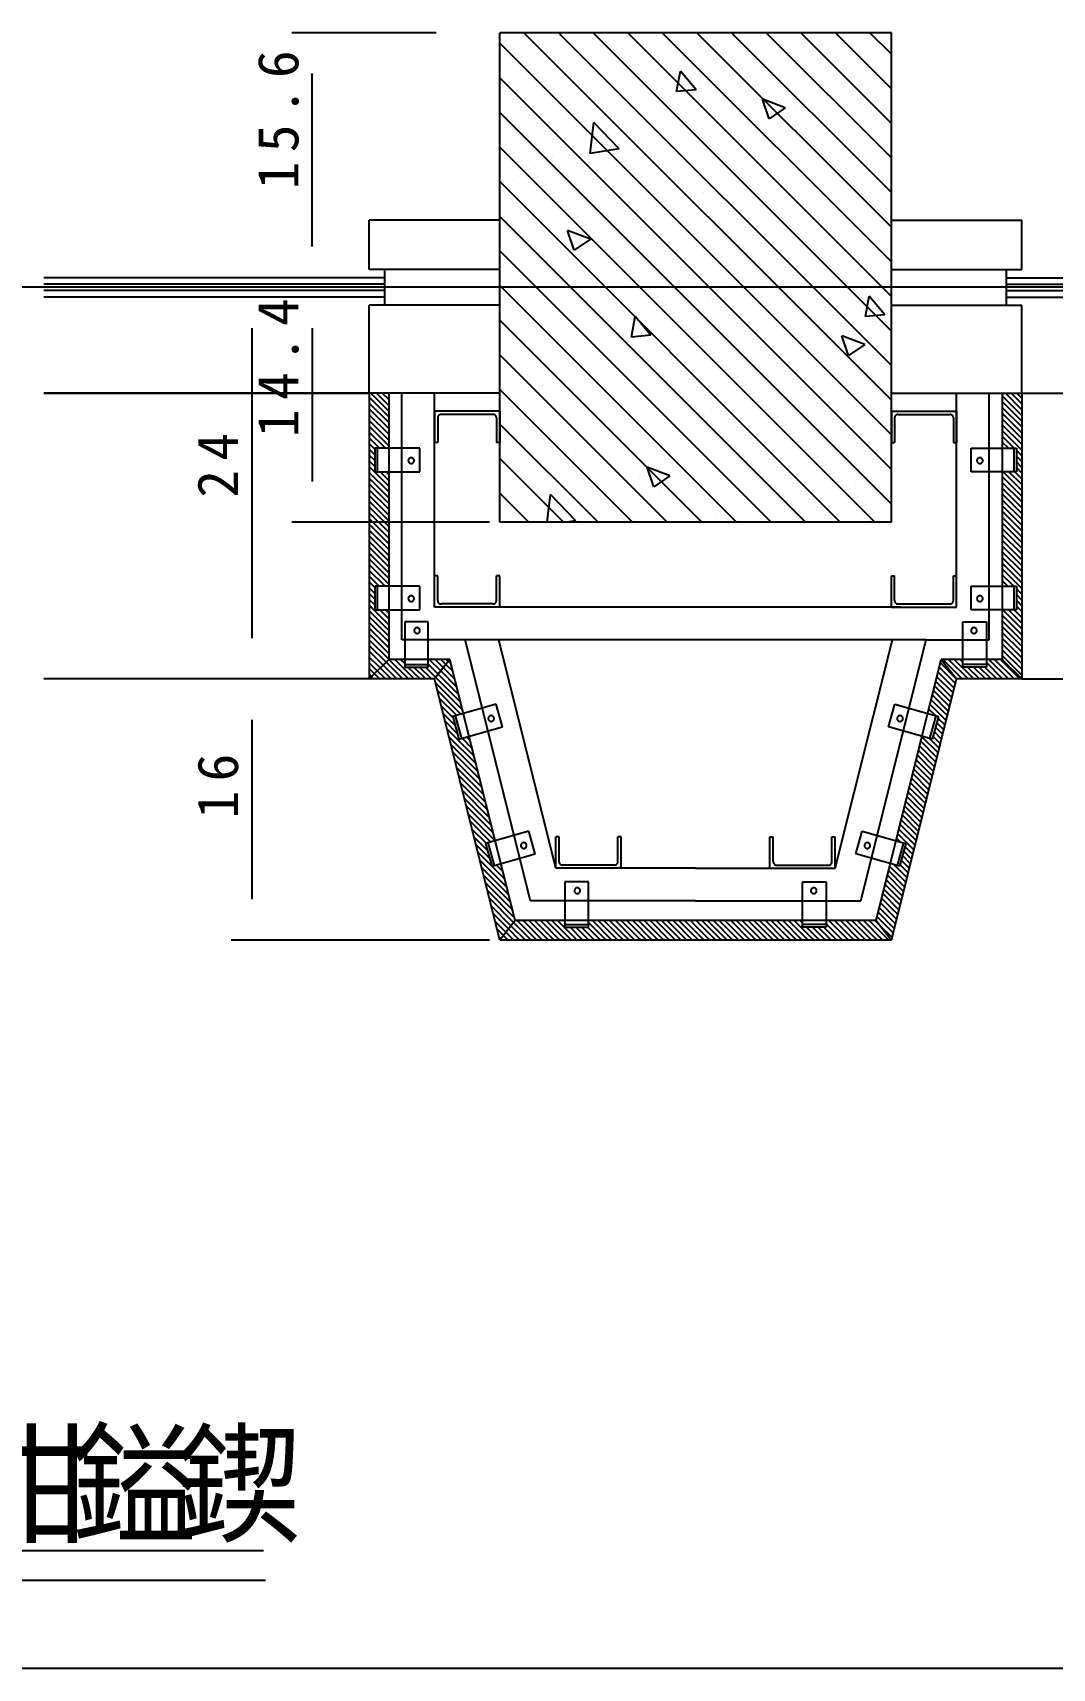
# Model space of a CAD drawing. Header units: metres. Extents: x 0 to 420, y 0 to 297.
# Drawn here: x 230.1 to 323.8, y 0 to 150.3 of the extents above; entities that cross this region are included whole.
import ezdxf

# ---------------------------------------------------------------- set-up
doc = ezdxf.new("R2010")
doc.units = ezdxf.units.M

msp = doc.modelspace()

# ---------------------------------------------------------------- linework, layer by layer
for p, q in [((267.14, 150.33), (253.86, 150.33)), ((308.99, 150.33), (272.99, 150.33)), ((272.99, 105.33), (272.99, 150.33)), ((308.99, 116.55), (275.2, 150.33)), ((308.99, 119.73), (278.39, 150.33)), ((308.99, 122.91), (281.57, 150.33)), ((308.99, 126.09), (284.75, 150.33)), ((308.99, 129.27), (287.93, 150.33)), ((308.99, 132.46), (291.11, 150.33)), ((308.99, 135.64), (294.3, 150.33)), ((308.99, 138.82), (297.48, 150.33)), ((308.99, 142), (300.66, 150.33)), ((308.99, 145.18), (303.84, 150.33)), ((308.99, 148.37), (307.02, 150.33)), ((308.99, 105.33), (308.99, 150.33)), ((308.99, 113.36), (272.99, 149.36)), ((294.02, 150.19), (294.02, 150.19)), ((275.81, 147.91), (275.81, 147.91)), ((285.72, 147.34), (285.72, 147.34)), ((305.38, 148.7), (305.38, 148.7)), ((255.74, 130.68), (255.74, 146.58)), ((308.99, 110.18), (272.99, 146.18)), ((289.25, 144.93), (289.6, 146.81)), ((291.04, 145.08), (289.6, 146.81)), ((291.04, 145.08), (289.25, 144.93)), ((291.4, 145.66), (291.4, 145.66)), ((303.22, 144.34), (303.22, 144.34)), ((308.99, 107), (272.99, 143)), ((284.18, 142.95), (284.18, 142.95)), ((299.24, 143.43), (297.14, 144.23)), ((297.75, 142.42), (297.14, 144.23)), ((299.24, 143.43), (297.75, 142.42)), ((300.19, 143.63), (300.19, 143.63)), ((306.55, 143.74), (306.55, 143.74)), ((275.46, 141.84), (275.46, 141.84)), ((281.3, 139.24), (281.63, 142.09)), ((283.97, 139.65), (281.63, 142.09)), ((307.48, 105.33), (272.99, 139.82)), ((282.97, 140.86), (282.97, 140.86)), ((277.85, 138.92), (277.85, 138.92)), ((283.97, 139.65), (281.3, 139.24)), ((293.87, 139.6), (293.87, 139.6)), ((301.91, 138.36), (301.91, 138.36)), ((274.26, 136.84), (274.26, 136.84)), ((276.18, 137.93), (276.18, 137.93)), ((304.29, 105.33), (272.99, 136.64)), ((291.76, 135.68), (291.76, 135.68)), ((291.76, 133.84), (291.76, 133.84)), ((260.99, 128.57), (260.99, 133.11)), ((272.99, 133.11), (260.99, 133.11)), ((301.11, 105.33), (272.99, 133.45)), ((272.99, 117.2), (272.99, 133.11)), ((306.91, 133.76), (306.91, 133.76)), ((308.99, 133.11), (320.99, 133.11)), ((320.99, 128.57), (320.99, 133.11)), ((281.33, 131.35), (279.23, 132.15)), ((279.84, 130.34), (279.23, 132.15)), ((281.33, 131.35), (279.84, 130.34)), ((297.93, 105.33), (272.99, 130.27)), ((283.35, 130.01), (283.35, 130.01)), ((262.41, 127.81), (231.06, 127.81)), ((272.99, 128.57), (260.99, 128.57)), ((262.41, 125.29), (262.41, 128.57)), ((276.54, 127.94), (276.54, 127.94)), ((290.86, 129.02), (290.86, 129.02)), ((306.16, 128.38), (306.16, 128.38)), ((308.99, 128.57), (320.99, 128.57)), ((319.56, 125.29), (319.56, 128.57)), ((319.56, 127.81), (350.91, 127.81)), ((373.84, 126.93), (74.94, 126.93)), ((262.41, 127.22), (231.06, 127.22)), ((262.41, 126.63), (231.06, 126.63)), ((272.05, 126.93), (248.3, 126.93)), ((272.05, 126.93), (253.86, 126.93)), ((272.99, 126.93), (253.86, 126.93)), ((294.75, 105.33), (272.99, 127.09)), ((274.13, 127.02), (274.13, 127.02)), ((290.15, 127.7), (290.15, 127.7)), ((319.56, 127.22), (350.91, 127.22)), ((319.56, 126.63), (350.91, 126.63)), ((262.41, 126.03), (231.06, 126.03)), ((272.99, 125.29), (260.99, 125.29)), ((260.99, 117.2), (260.99, 125.29)), ((292.13, 125.69), (292.13, 125.69)), ((306.61, 124.24), (306.95, 126.12)), ((308.4, 124.4), (306.95, 126.12)), ((308.99, 125.29), (320.99, 125.29)), ((319.56, 126.03), (350.91, 126.03)), ((320.99, 117.2), (320.99, 125.29)), ((291.57, 105.33), (272.99, 123.91)), ((285.09, 122.36), (285.44, 124.24)), ((286.88, 122.52), (285.44, 124.24)), ((308.4, 124.4), (306.61, 124.24)), ((307.28, 123.77), (307.28, 123.77)), ((250.18, 123.18), (250.18, 94.68)), ((255.74, 123.18), (255.74, 109.08)), ((286.88, 122.52), (285.09, 122.36)), ((306.54, 121.67), (304.44, 122.48)), ((305.05, 120.66), (304.44, 122.48)), ((288.38, 105.33), (272.99, 120.73)), ((306.54, 121.67), (305.05, 120.67)), ((275.5, 118.94), (275.5, 118.94)), ((279.88, 119.68), (279.88, 119.68)), ((285.2, 105.33), (272.99, 117.54)), ((276.91, 117.95), (276.91, 117.95)), ((291.24, 118.18), (291.24, 118.18)), ((231.06, 117.2), (260.99, 117.2)), ((260.99, 117.2), (231.06, 117.2)), ((260.99, 117.2), (260.99, 90.93)), ((272.99, 117.2), (260.99, 117.2)), ((262.79, 115.02), (260.99, 116.82)), ((262.79, 114.49), (260.99, 116.29)), ((262.79, 115.55), (261.13, 117.2)), ((262.79, 116.08), (261.66, 117.2)), ((262.79, 116.61), (262.19, 117.2)), ((262.79, 117.14), (262.72, 117.2)), ((262.79, 117.2), (262.79, 92.73)), ((263.99, 94.53), (263.99, 117.2)), ((266.99, 97.53), (266.99, 117.2)), ((293, 115.94), (293, 115.94)), ((298.75, 117.19), (298.75, 117.19)), ((308.99, 117.2), (320.99, 117.2)), ((314.99, 97.53), (314.99, 117.2)), ((317.99, 94.53), (317.99, 117.2)), ((319.19, 117.2), (319.19, 92.73)), ((320.99, 115.15), (319.19, 116.95)), ((320.99, 114.62), (319.19, 116.42)), ((320.99, 114.09), (319.19, 115.89)), ((320.99, 115.68), (319.47, 117.2)), ((320.99, 116.21), (320, 117.2)), ((320.99, 116.74), (320.53, 117.2)), ((320.99, 117.2), (320.99, 90.93)), ((320.99, 117.2), (350.91, 117.2)), ((262.79, 113.95), (260.99, 115.75)), ((262.79, 113.42), (260.99, 115.22)), ((262.79, 112.89), (260.99, 114.69)), ((272.99, 115.55), (266.99, 115.55)), ((266.99, 115.55), (266.99, 112.67)), ((267.29, 114.95), (267.29, 112.67)), ((272.39, 115.25), (267.59, 115.25)), ((272.69, 114.95), (272.69, 112.67)), ((272.99, 115.55), (272.99, 112.67)), ((282.02, 105.33), (272.99, 114.36)), ((292.49, 115.7), (292.49, 115.7)), ((308.99, 115.55), (314.99, 115.55)), ((308.99, 115.55), (308.99, 112.67)), ((309.29, 114.95), (309.29, 112.67)), ((309.59, 115.25), (314.39, 115.25)), ((314.69, 114.95), (314.69, 112.67)), ((314.99, 115.55), (314.99, 112.67)), ((320.99, 113.56), (319.19, 115.36)), ((320.99, 113.03), (319.19, 114.83)), ((320.99, 112.5), (319.19, 114.3)), ((262.79, 112.36), (260.99, 114.16)), ((262.47, 112.15), (260.99, 113.63)), ((261.94, 112.15), (260.99, 113.1)), ((307.64, 113.78), (307.64, 113.78)), ((320.99, 111.97), (319.19, 113.77)), ((320.28, 112.15), (319.19, 113.24)), ((261.5, 112.06), (260.99, 112.57)), ((261.5, 111.53), (260.99, 112.04)), ((261.5, 111), (260.99, 111.51)), ((265.65, 112.15), (261.5, 112.15)), ((261.5, 112.15), (261.5, 109.98)), ((261.73, 112.15), (261.73, 109.98)), ((265.65, 109.98), (265.65, 112.15)), ((267.29, 112.67), (266.99, 112.67)), ((272.99, 112.67), (272.69, 112.67)), ((279.98, 111.69), (279.98, 111.69)), ((295.99, 112.37), (295.99, 112.37)), ((308.99, 112.67), (309.29, 112.67)), ((314.69, 112.67), (314.99, 112.67)), ((316.33, 112.15), (320.48, 112.15)), ((316.33, 109.98), (316.33, 112.15)), ((319.75, 112.15), (319.19, 112.71)), ((319.22, 112.15), (319.19, 112.18)), ((320.25, 112.15), (320.25, 109.98)), ((320.48, 112.15), (320.48, 109.98)), ((320.99, 111.44), (320.48, 111.95)), ((320.99, 110.91), (320.48, 111.42)), ((261.5, 110.47), (260.99, 110.98)), ((262.79, 108.65), (260.99, 110.45)), ((262.79, 108.12), (260.99, 109.92)), ((261.5, 109.98), (265.65, 109.98)), ((262.79, 109.18), (261.99, 109.98)), ((262.79, 109.71), (262.52, 109.98)), ((278.84, 105.33), (272.99, 111.18)), ((288.63, 109.59), (286.53, 110.4)), ((287.14, 108.59), (286.53, 110.4)), ((320.48, 109.98), (316.33, 109.98)), ((320.99, 108.26), (319.27, 109.98)), ((320.99, 108.79), (319.8, 109.98)), ((320.99, 109.32), (320.33, 109.98)), ((320.99, 110.38), (320.48, 110.89)), ((320.99, 109.85), (320.48, 110.36)), ((262.79, 107.59), (260.99, 109.39)), ((262.79, 107.06), (260.99, 108.86)), ((262.79, 106.53), (260.99, 108.33)), ((285.81, 109.35), (285.81, 109.35)), ((288.63, 109.59), (287.14, 108.59)), ((289.67, 108.34), (289.67, 108.34)), ((305.68, 109.02), (305.68, 109.02)), ((320.99, 107.73), (319.19, 109.53)), ((320.99, 107.2), (319.19, 109)), ((320.99, 106.67), (319.19, 108.47)), ((262.79, 106), (260.99, 107.8)), ((262.79, 105.47), (260.99, 107.27)), ((262.79, 104.94), (260.99, 106.74)), ((275.66, 105.33), (272.99, 108)), ((273.65, 107.66), (273.65, 107.66)), ((277.27, 107.97), (277.27, 107.97)), ((277.36, 105.33), (277.66, 107.9)), ((279.99, 105.46), (277.66, 107.9)), ((287.77, 107.84), (287.77, 107.84)), ((320.99, 106.14), (319.19, 107.94)), ((320.99, 105.61), (319.19, 107.41)), ((320.99, 105.08), (319.19, 106.88)), ((272.05, 105.33), (253.86, 105.33)), ((262.79, 104.41), (260.99, 106.21)), ((262.79, 103.88), (260.99, 105.68)), ((308.99, 105.33), (272.99, 105.33)), ((279.99, 105.46), (279.14, 105.33)), ((292.85, 105.72), (292.85, 105.72)), ((299.13, 106.35), (299.13, 106.35)), ((303.3, 106.35), (303.3, 106.35)), ((306.64, 105.36), (306.64, 105.36)), ((320.99, 104.55), (319.19, 106.35)), ((320.99, 104.01), (319.19, 105.81)), ((320.99, 103.48), (319.19, 105.28)), ((262.79, 103.35), (260.99, 105.15)), ((262.79, 102.82), (260.99, 104.62)), ((262.79, 102.29), (260.99, 104.09)), ((320.99, 102.95), (319.19, 104.75)), ((320.99, 102.42), (319.19, 104.22)), ((262.79, 101.76), (260.99, 103.56)), ((262.79, 101.23), (260.99, 103.03)), ((262.79, 100.7), (260.99, 102.5)), ((320.99, 101.89), (319.19, 103.69)), ((320.99, 101.36), (319.19, 103.16)), ((320.99, 100.83), (319.19, 102.63)), ((262.79, 100.17), (260.99, 101.97)), ((262.79, 99.64), (260.99, 101.44)), ((262.44, 99.45), (260.99, 100.91)), ((320.99, 100.3), (319.19, 102.1)), ((320.99, 99.77), (319.19, 101.57)), ((320.99, 99.24), (319.19, 101.04)), ((261.91, 99.45), (260.99, 100.38)), ((261.5, 99.33), (260.99, 99.85)), ((261.5, 98.8), (260.99, 99.31)), ((265.65, 99.45), (261.5, 99.45)), ((261.5, 99.45), (261.5, 97.29)), ((261.73, 99.45), (261.73, 97.29)), ((265.65, 97.29), (265.65, 99.45)), ((267.29, 100.41), (266.99, 100.41)), ((266.99, 97.53), (266.99, 100.41)), ((267.29, 98.13), (267.29, 100.41)), ((272.99, 100.41), (272.69, 100.41)), ((272.69, 98.13), (272.69, 100.41)), ((272.99, 97.53), (272.99, 100.41)), ((308.99, 100.41), (309.29, 100.41)), ((308.99, 97.53), (308.99, 100.41)), ((309.29, 98.13), (309.29, 100.41)), ((314.69, 100.41), (314.99, 100.41)), ((314.69, 98.13), (314.69, 100.41)), ((314.99, 97.53), (314.99, 100.41)), ((316.33, 99.45), (320.48, 99.45)), ((316.33, 97.29), (316.33, 99.45)), ((320.24, 99.45), (319.19, 100.51)), ((319.71, 99.45), (319.19, 99.98)), ((320.25, 99.45), (320.25, 97.29)), ((320.48, 99.45), (320.48, 97.29)), ((320.99, 98.71), (320.48, 99.22)), ((261.5, 98.27), (260.99, 98.78)), ((261.5, 97.74), (260.99, 98.25)), ((262.79, 95.92), (260.99, 97.72)), ((272.39, 97.83), (267.59, 97.83)), ((309.59, 97.83), (314.39, 97.83)), ((320.99, 98.18), (320.48, 98.69)), ((320.99, 97.65), (320.48, 98.16)), ((262.79, 95.39), (260.99, 97.19)), ((262.79, 94.86), (260.99, 96.66)), ((261.5, 97.29), (265.65, 97.29)), ((262.79, 96.45), (261.95, 97.29)), ((262.79, 96.98), (262.48, 97.29)), ((272.14, 97.53), (266.99, 97.53)), ((272.99, 97.53), (266.99, 97.53)), ((309.83, 97.53), (272.14, 97.53)), ((308.99, 97.53), (314.99, 97.53)), ((309.83, 97.53), (314.99, 97.53)), ((320.48, 97.29), (316.33, 97.29)), ((320.99, 95), (319.19, 96.8)), ((320.99, 94.47), (319.19, 96.27)), ((320.99, 95.53), (319.23, 97.29)), ((320.99, 96.06), (319.76, 97.29)), ((320.99, 96.59), (320.29, 97.29)), ((320.99, 97.12), (320.48, 97.63)), ((262.79, 94.33), (260.99, 96.13)), ((262.79, 93.8), (260.99, 95.6)), ((262.79, 93.27), (260.99, 95.07)), ((264.25, 96.18), (264.25, 92.03)), ((266.42, 96.18), (264.25, 96.18)), ((266.42, 92.03), (266.42, 96.18)), ((315.56, 92.03), (315.56, 96.18)), ((315.56, 96.18), (317.73, 96.18)), ((317.73, 96.18), (317.73, 92.03)), ((320.99, 93.94), (319.19, 95.74)), ((320.99, 93.41), (319.19, 95.21)), ((262.79, 92.74), (260.99, 94.54)), ((262.53, 92.47), (260.99, 94.01)), ((262.26, 92.21), (260.99, 93.48)), ((269.8, 94.53), (263.99, 94.53)), ((312.18, 94.53), (269.8, 94.53)), ((275.8, 70.53), (269.8, 94.53)), ((278.14, 73.53), (272.89, 94.53)), ((303.83, 73.53), (309.08, 94.53)), ((306.18, 70.53), (312.18, 94.53)), ((312.18, 94.53), (317.99, 94.53)), ((320.99, 92.88), (319.19, 94.68)), ((320.99, 92.35), (319.19, 94.15)), ((320.99, 91.82), (319.19, 93.62)), ((262, 91.94), (260.99, 92.95)), ((262.79, 92.73), (260.99, 90.93)), ((261.73, 91.67), (260.99, 92.42)), ((261.47, 91.41), (260.99, 91.89)), ((263.01, 90.93), (262, 91.94)), ((263.54, 90.93), (262.26, 92.21)), ((264.07, 90.93), (262.53, 92.47)), ((268.39, 92.73), (262.79, 92.73)), ((264.6, 90.93), (262.8, 92.73)), ((265.13, 90.93), (263.33, 92.73)), ((264.25, 92.34), (263.86, 92.73)), ((264.25, 92.26), (266.42, 92.26)), ((264.25, 92.03), (266.42, 92.03)), ((265.66, 90.93), (264.55, 92.03)), ((266.19, 90.93), (265.09, 92.03)), ((266.72, 90.93), (265.62, 92.03)), ((267.1, 91.08), (266.15, 92.03)), ((267.34, 91.38), (266.42, 92.29)), ((267.57, 91.67), (266.51, 92.73)), ((268.39, 92.73), (266.99, 90.93)), ((267.8, 91.97), (267.04, 92.73)), ((268.03, 92.27), (267.57, 92.73)), ((268.84, 90.93), (267.8, 91.97)), ((268.67, 91.64), (268.03, 92.27)), ((268.27, 92.57), (268.1, 92.73)), ((268.49, 92.34), (268.27, 92.57)), ((274.39, 68.73), (268.39, 92.73)), ((307.58, 68.73), (313.58, 92.73)), ((314.88, 90.5), (313.4, 91.98)), ((314.99, 90.92), (313.5, 92.41)), ((313.58, 92.73), (314.99, 90.93)), ((319.19, 92.73), (313.58, 92.73)), ((315.51, 90.93), (313.71, 92.73)), ((316.04, 90.93), (314.24, 92.73)), ((316.57, 90.93), (314.77, 92.73)), ((315.56, 92.47), (315.3, 92.73)), ((317.73, 92.26), (315.56, 92.26)), ((317.73, 92.03), (315.56, 92.03)), ((317.1, 90.93), (316, 92.03)), ((317.63, 90.93), (316.53, 92.03)), ((318.16, 90.93), (317.06, 92.03)), ((318.69, 90.93), (317.59, 92.03)), ((319.22, 90.93), (317.73, 92.43)), ((319.75, 90.93), (317.95, 92.73)), ((320.28, 90.93), (318.48, 92.73)), ((320.81, 90.93), (319.01, 92.73)), ((320.99, 91.29), (319.19, 93.09)), ((319.19, 92.73), (320.99, 90.93)), ((260.99, 90.93), (231.06, 90.93)), ((260.05, 90.93), (248.3, 90.93)), ((261.2, 91.14), (260.99, 91.36)), ((266.99, 90.93), (260.99, 90.93)), ((261.42, 90.93), (261.2, 91.14)), ((261.95, 90.93), (261.47, 91.41)), ((262.48, 90.93), (261.73, 91.67)), ((272.99, 66.93), (266.99, 90.93)), ((269.55, 88.1), (267.08, 90.57)), ((269.37, 88.81), (267.1, 91.08)), ((269.2, 89.51), (267.34, 91.38)), ((269.02, 90.22), (267.57, 91.67)), ((308.99, 66.93), (314.99, 90.93)), ((314.46, 88.8), (312.97, 90.29)), ((314.56, 89.23), (313.08, 90.71)), ((314.67, 89.65), (313.18, 91.14)), ((314.77, 90.08), (313.29, 91.56)), ((320.99, 90.93), (314.99, 90.93)), ((320.99, 90.93), (350.91, 90.93)), ((269.42, 87.7), (267.25, 89.87)), ((269, 87.59), (267.43, 89.16)), ((314.14, 87.53), (312.65, 89.01)), ((314.24, 87.95), (312.76, 89.44)), ((314.35, 88.38), (312.87, 89.86)), ((268.7, 87.36), (267.61, 88.45)), ((268.91, 86.62), (267.78, 87.75)), ((272.66, 88.6), (268.66, 87.49)), ((268.66, 87.49), (269.24, 85.4)), ((268.88, 87.55), (269.46, 85.47)), ((273.24, 86.52), (272.66, 88.6)), ((308.73, 86.52), (309.31, 88.6)), ((309.31, 88.6), (313.31, 87.49)), ((313.04, 87.57), (312.44, 88.17)), ((313.09, 87.55), (312.51, 85.47)), ((314.03, 87.11), (312.55, 88.59)), ((313.31, 87.49), (312.73, 85.4)), ((313.93, 86.68), (313.27, 87.34)), ((250.18, 87.18), (250.18, 70.68)), ((269.11, 85.89), (267.96, 87.04)), ((270.61, 83.86), (268.14, 86.33)), ((269.24, 85.4), (273.24, 86.52)), ((312.73, 85.4), (308.73, 86.52)), ((313.61, 85.41), (312.92, 86.09)), ((313.71, 85.83), (313.04, 86.51)), ((313.82, 86.26), (313.15, 86.92)), ((270.79, 83.15), (268.31, 85.62)), ((270.96, 82.44), (268.49, 84.92)), ((271.14, 81.74), (268.67, 84.21)), ((270.43, 84.56), (269.52, 85.48)), ((270.26, 85.27), (269.93, 85.6)), ((312.97, 82.86), (311.49, 84.35)), ((313.08, 83.29), (311.59, 84.77)), ((313.18, 83.71), (311.7, 85.2)), ((313.29, 84.14), (311.8, 85.62)), ((313.39, 84.56), (312.48, 85.47)), ((313.5, 84.98), (312.81, 85.68)), ((271.32, 81.03), (268.84, 83.5)), ((271.49, 80.32), (269.02, 82.8)), ((312.65, 81.59), (311.17, 83.07)), ((312.76, 82.01), (311.27, 83.5)), ((312.86, 82.44), (311.38, 83.92)), ((271.67, 79.62), (269.2, 82.09)), ((271.85, 78.91), (269.37, 81.38)), ((312.23, 79.89), (310.74, 81.38)), ((312.33, 80.32), (310.85, 81.8)), ((312.44, 80.74), (310.96, 82.23)), ((312.55, 81.17), (311.06, 82.65)), ((272.02, 78.2), (269.55, 80.67)), ((272.2, 77.49), (269.73, 79.97)), ((311.8, 78.2), (310.32, 79.68)), ((311.91, 78.62), (310.43, 80.1)), ((312.02, 79.04), (310.53, 80.53)), ((312.12, 79.47), (310.64, 80.95)), ((272.38, 76.79), (269.9, 79.26)), ((272.55, 76.08), (270.08, 78.55)), ((311.49, 76.92), (310, 78.41)), ((311.59, 77.35), (310.11, 78.83)), ((311.7, 77.77), (310.21, 79.26)), ((272.15, 75.96), (270.26, 77.85)), ((271.73, 75.84), (270.43, 77.14)), ((275.66, 76.94), (271.67, 75.82)), ((276.24, 74.85), (275.66, 76.94)), ((305.73, 74.85), (306.31, 76.94)), ((306.31, 76.94), (310.31, 75.82)), ((311.06, 75.23), (309.58, 76.71)), ((311.17, 75.65), (309.68, 77.14)), ((311.27, 76.08), (309.79, 77.56)), ((311.38, 76.5), (309.9, 77.98)), ((271.84, 75.21), (270.61, 76.43)), ((272.04, 74.47), (270.79, 75.73)), ((271.67, 75.82), (272.25, 73.74)), ((271.89, 75.89), (272.47, 73.8)), ((278.44, 76.41), (278.14, 76.41)), ((278.14, 73.53), (278.14, 76.41)), ((278.44, 74.13), (278.44, 76.41)), ((284.14, 76.41), (283.84, 76.41)), ((283.84, 74.13), (283.84, 76.41)), ((284.14, 73.53), (284.14, 76.41)), ((297.83, 76.41), (298.13, 76.41)), ((297.83, 73.53), (297.83, 76.41)), ((298.13, 74.13), (298.13, 76.41)), ((303.53, 76.41), (303.83, 76.41)), ((303.53, 74.13), (303.53, 76.41)), ((303.83, 73.53), (303.83, 76.41)), ((309.79, 75.97), (309.47, 76.29)), ((310.09, 75.89), (309.51, 73.8)), ((310.31, 75.82), (309.73, 73.74)), ((310.96, 74.8), (310.23, 75.53)), ((272.25, 73.74), (270.96, 75.02)), ((273.62, 71.84), (271.14, 74.31)), ((272.25, 73.74), (276.24, 74.85)), ((273.44, 72.54), (272.25, 73.74)), ((273.26, 73.25), (272.66, 73.85)), ((273.09, 73.96), (273.08, 73.97)), ((283.54, 73.83), (278.74, 73.83)), ((298.43, 73.83), (303.23, 73.83)), ((309.73, 73.74), (305.73, 74.85)), ((310.32, 72.26), (308.83, 73.74)), ((310.42, 72.68), (309.23, 73.87)), ((310.53, 73.11), (309.77, 73.87)), ((310.64, 73.53), (309.88, 74.29)), ((310.74, 73.95), (310, 74.7)), ((310.85, 74.38), (310.11, 75.12)), ((273.79, 71.13), (271.32, 73.6)), ((273.97, 70.42), (271.5, 72.9)), ((274.15, 69.72), (271.67, 72.19)), ((290.99, 73.53), (278.14, 73.53)), ((284.14, 73.53), (278.14, 73.53)), ((278.97, 72.27), (278.97, 68.12)), ((281.14, 72.27), (278.97, 72.27)), ((281.14, 68.12), (281.14, 72.27)), ((290.99, 73.53), (303.83, 73.53)), ((297.83, 73.53), (303.83, 73.53)), ((300.83, 68.12), (300.83, 72.27)), ((300.83, 72.27), (303, 72.27)), ((303, 72.27), (303, 68.12)), ((310, 70.98), (308.52, 72.47)), ((310.11, 71.41), (308.62, 72.89)), ((310.21, 71.83), (308.73, 73.32)), ((274.32, 69.01), (271.85, 71.48)), ((274.25, 68.55), (272.03, 70.78)), ((309.58, 69.29), (308.09, 70.77)), ((309.68, 69.71), (308.2, 71.2)), ((309.79, 70.14), (308.3, 71.62)), ((309.89, 70.56), (308.41, 72.04)), ((274.02, 68.25), (272.2, 70.07)), ((273.79, 67.95), (272.38, 69.36)), ((290.99, 70.53), (275.8, 70.53)), ((290.99, 70.53), (306.18, 70.53)), ((309.26, 68.01), (307.77, 69.5)), ((309.36, 68.44), (307.88, 69.92)), ((309.47, 68.86), (307.99, 70.35)), ((273.55, 67.66), (272.56, 68.65)), ((273.32, 67.36), (272.73, 67.95)), ((274.39, 68.73), (272.99, 66.93)), ((274.28, 66.93), (273.55, 67.66)), ((274.81, 66.93), (273.79, 67.95)), ((275.34, 66.93), (274.02, 68.25)), ((275.87, 66.93), (274.25, 68.55)), ((307.58, 68.73), (274.39, 68.73)), ((276.4, 66.93), (274.6, 68.73)), ((276.93, 66.93), (275.13, 68.73)), ((277.46, 66.93), (275.66, 68.73)), ((277.99, 66.93), (276.19, 68.73)), ((278.52, 66.93), (276.72, 68.73)), ((279.05, 66.93), (277.25, 68.73)), ((279.58, 66.93), (277.78, 68.73)), ((280.11, 66.93), (278.31, 68.73)), ((278.97, 68.6), (278.84, 68.73)), ((278.97, 68.35), (281.14, 68.35)), ((278.97, 68.12), (281.14, 68.12)), ((280.64, 66.93), (279.45, 68.12)), ((281.17, 66.93), (279.98, 68.12)), ((281.71, 66.93), (280.51, 68.12)), ((282.24, 66.93), (281.04, 68.12)), ((282.77, 66.93), (281.14, 68.55)), ((283.3, 66.93), (281.5, 68.73)), ((283.83, 66.93), (282.03, 68.73)), ((284.36, 66.93), (282.56, 68.73)), ((284.89, 66.93), (283.09, 68.73)), ((285.42, 66.93), (283.62, 68.73)), ((285.95, 66.93), (284.15, 68.73)), ((286.48, 66.93), (284.68, 68.73)), ((287.01, 66.93), (285.21, 68.73)), ((287.54, 66.93), (285.74, 68.73)), ((288.07, 66.93), (286.27, 68.73)), ((288.6, 66.93), (286.8, 68.73)), ((289.13, 66.93), (287.33, 68.73)), ((289.66, 66.93), (287.86, 68.73)), ((290.19, 66.93), (288.39, 68.73)), ((290.72, 66.93), (288.92, 68.73)), ((290.99, 67.19), (289.45, 68.73)), ((290.99, 67.72), (289.98, 68.73)), ((290.99, 68.25), (290.51, 68.73)), ((292.31, 66.93), (290.99, 68.25)), ((291.78, 66.93), (290.99, 67.72)), ((292.84, 66.93), (291.04, 68.73)), ((293.37, 66.93), (291.57, 68.73)), ((293.9, 66.93), (292.1, 68.73)), ((294.43, 66.93), (292.63, 68.73)), ((294.96, 66.93), (293.16, 68.73)), ((295.49, 66.93), (293.69, 68.73)), ((296.02, 66.93), (294.22, 68.73)), ((296.55, 66.93), (294.75, 68.73)), ((297.08, 66.93), (295.28, 68.73)), ((297.62, 66.93), (295.82, 68.73)), ((298.15, 66.93), (296.35, 68.73)), ((298.68, 66.93), (296.88, 68.73)), ((299.21, 66.93), (297.41, 68.73)), ((299.74, 66.93), (297.94, 68.73)), ((300.27, 66.93), (298.47, 68.73)), ((300.8, 66.93), (299, 68.73)), ((301.33, 66.93), (299.53, 68.73)), ((301.86, 66.93), (300.06, 68.73)), ((300.83, 68.48), (300.59, 68.73)), ((303, 68.35), (300.83, 68.35)), ((303, 68.12), (300.83, 68.12)), ((302.39, 66.93), (301.2, 68.12)), ((302.92, 66.93), (301.73, 68.12)), ((303.45, 66.93), (302.26, 68.12)), ((303.98, 66.93), (302.79, 68.12)), ((304.51, 66.93), (303, 68.44)), ((305.04, 66.93), (303.24, 68.73)), ((305.57, 66.93), (303.77, 68.73)), ((306.1, 66.93), (304.3, 68.73)), ((306.63, 66.93), (304.83, 68.73)), ((307.16, 66.93), (305.36, 68.73)), ((307.69, 66.93), (305.89, 68.73)), ((308.22, 66.93), (306.42, 68.73)), ((308.75, 66.93), (306.95, 68.73)), ((307.93, 68.28), (307.48, 68.73)), ((307.58, 68.73), (308.99, 66.93)), ((309.15, 67.59), (307.67, 69.07)), ((309.05, 67.17), (307.93, 68.28)), ((272.05, 66.93), (248.3, 66.93)), ((273.09, 67.06), (272.91, 67.24)), ((308.99, 66.93), (272.99, 66.93)), ((273.22, 66.93), (273.09, 67.06)), ((273.75, 66.93), (273.32, 67.36)), ((291.25, 66.93), (290.99, 67.19)), ((148.7, 10.82), (251.28, 10.82)), ((149.02, 8.09), (251.46, 8.09)), ((0, 0), (420, 0))]:
    msp.add_line(p, q)
for points in [[(267.59, 115.25), (267.56, 115.24), (267.53, 115.24), (267.5, 115.23), (267.47, 115.22), (267.45, 115.21), (267.42, 115.19), (267.4, 115.18), (267.37, 115.16), (267.36, 115.14), (267.34, 115.11), (267.32, 115.09), (267.31, 115.06), (267.3, 115.03), (267.29, 115), (267.29, 114.97), (267.29, 114.95), (267.29, 114.95)], [(272.69, 114.95), (272.69, 114.97), (272.68, 115), (272.67, 115.03), (272.66, 115.06), (272.65, 115.09), (272.64, 115.11), (272.62, 115.14), (272.6, 115.16), (272.58, 115.18), (272.55, 115.19), (272.53, 115.21), (272.5, 115.22), (272.47, 115.23), (272.45, 115.24), (272.42, 115.24), (272.39, 115.25), (272.39, 115.25)], [(309.59, 115.25), (309.56, 115.24), (309.53, 115.24), (309.5, 115.23), (309.47, 115.22), (309.45, 115.21), (309.42, 115.19), (309.4, 115.18), (309.37, 115.16), (309.36, 115.14), (309.34, 115.11), (309.32, 115.09), (309.31, 115.06), (309.3, 115.03), (309.29, 115), (309.29, 114.97), (309.29, 114.95), (309.29, 114.95)], [(314.69, 114.95), (314.69, 114.97), (314.68, 115), (314.67, 115.03), (314.66, 115.06), (314.65, 115.09), (314.64, 115.11), (314.62, 115.14), (314.6, 115.16), (314.58, 115.18), (314.55, 115.19), (314.53, 115.21), (314.5, 115.22), (314.47, 115.23), (314.45, 115.24), (314.42, 115.24), (314.39, 115.25), (314.39, 115.25)], [(265.11, 111.01), (265.11, 111.03), (265.11, 111.06), (265.1, 111.08), (265.09, 111.11), (265.08, 111.13), (265.07, 111.15), (265.05, 111.17), (265.03, 111.19), (265.02, 111.21), (264.99, 111.23), (264.97, 111.24), (264.95, 111.25), (264.92, 111.26), (264.9, 111.27), (264.87, 111.27), (264.85, 111.27), (264.82, 111.27), (264.79, 111.27), (264.77, 111.26), (264.74, 111.25), (264.72, 111.24), (264.7, 111.23), (264.68, 111.21), (264.66, 111.19), (264.64, 111.17), (264.63, 111.15), (264.61, 111.13), (264.6, 111.11), (264.59, 111.08), (264.59, 111.06), (264.58, 111.03), (264.58, 111.01), (264.58, 110.98), (264.59, 110.95), (264.59, 110.93), (264.6, 110.9), (264.61, 110.88), (264.63, 110.86), (264.64, 110.84), (264.66, 110.82), (264.68, 110.8), (264.7, 110.78), (264.72, 110.77), (264.74, 110.76), (264.77, 110.75), (264.79, 110.74), (264.82, 110.74), (264.85, 110.74), (264.87, 110.74), (264.9, 110.74), (264.92, 110.75), (264.95, 110.76), (264.97, 110.77), (264.99, 110.78), (265.02, 110.8), (265.03, 110.82), (265.05, 110.84), (265.07, 110.86), (265.08, 110.88), (265.09, 110.9), (265.1, 110.93), (265.11, 110.95), (265.11, 110.98), (265.11, 111.01)], [(317.39, 111.01), (317.39, 111.03), (317.39, 111.06), (317.38, 111.08), (317.37, 111.11), (317.36, 111.13), (317.35, 111.15), (317.33, 111.17), (317.32, 111.19), (317.3, 111.21), (317.28, 111.23), (317.25, 111.24), (317.23, 111.25), (317.2, 111.26), (317.18, 111.27), (317.15, 111.27), (317.13, 111.27), (317.1, 111.27), (317.08, 111.27), (317.05, 111.26), (317.03, 111.25), (317, 111.24), (316.98, 111.23), (316.96, 111.21), (316.94, 111.19), (316.92, 111.17), (316.91, 111.15), (316.89, 111.13), (316.88, 111.11), (316.87, 111.08), (316.87, 111.06), (316.86, 111.03), (316.86, 111.01), (316.86, 110.98), (316.87, 110.95), (316.87, 110.93), (316.88, 110.9), (316.89, 110.88), (316.91, 110.86), (316.92, 110.84), (316.94, 110.82), (316.96, 110.8), (316.98, 110.78), (317, 110.77), (317.03, 110.76), (317.05, 110.75), (317.08, 110.74), (317.1, 110.74), (317.13, 110.74), (317.15, 110.74), (317.18, 110.74), (317.2, 110.75), (317.23, 110.76), (317.25, 110.77), (317.28, 110.78), (317.3, 110.8), (317.32, 110.82), (317.33, 110.84), (317.35, 110.86), (317.36, 110.88), (317.37, 110.9), (317.38, 110.93), (317.39, 110.95), (317.39, 110.98), (317.39, 111.01)], [(265.11, 98.31), (265.11, 98.34), (265.11, 98.37), (265.1, 98.39), (265.09, 98.42), (265.08, 98.44), (265.07, 98.46), (265.05, 98.48), (265.03, 98.5), (265.02, 98.52), (264.99, 98.53), (264.97, 98.55), (264.95, 98.56), (264.92, 98.57), (264.9, 98.57), (264.87, 98.58), (264.85, 98.58), (264.82, 98.58), (264.79, 98.57), (264.77, 98.57), (264.74, 98.56), (264.72, 98.55), (264.7, 98.53), (264.68, 98.52), (264.66, 98.5), (264.64, 98.48), (264.63, 98.46), (264.61, 98.44), (264.6, 98.42), (264.59, 98.39), (264.59, 98.37), (264.58, 98.34), (264.58, 98.31), (264.58, 98.29), (264.59, 98.26), (264.59, 98.24), (264.6, 98.21), (264.61, 98.19), (264.63, 98.17), (264.64, 98.14), (264.66, 98.13), (264.68, 98.11), (264.7, 98.09), (264.72, 98.08), (264.74, 98.07), (264.77, 98.06), (264.79, 98.05), (264.82, 98.05), (264.85, 98.05), (264.87, 98.05), (264.9, 98.05), (264.92, 98.06), (264.95, 98.07), (264.97, 98.08), (264.99, 98.09), (265.02, 98.11), (265.03, 98.13), (265.05, 98.14), (265.07, 98.17), (265.08, 98.19), (265.09, 98.21), (265.1, 98.24), (265.11, 98.26), (265.11, 98.29), (265.11, 98.31)], [(267.29, 98.13), (267.29, 98.1), (267.29, 98.07), (267.3, 98.04), (267.31, 98.01), (267.32, 97.99), (267.34, 97.96), (267.36, 97.94), (267.37, 97.92), (267.4, 97.9), (267.42, 97.88), (267.45, 97.86), (267.47, 97.85), (267.5, 97.84), (267.53, 97.83), (267.56, 97.83), (267.59, 97.83)], [(272.39, 97.83), (272.42, 97.83), (272.45, 97.83), (272.47, 97.84), (272.5, 97.85), (272.53, 97.86), (272.55, 97.88), (272.58, 97.9), (272.6, 97.92), (272.62, 97.94), (272.64, 97.96), (272.65, 97.99), (272.66, 98.01), (272.67, 98.04), (272.68, 98.07), (272.69, 98.1), (272.69, 98.13)], [(309.29, 98.13), (309.29, 98.1), (309.29, 98.07), (309.3, 98.04), (309.31, 98.01), (309.32, 97.99), (309.34, 97.96), (309.36, 97.94), (309.37, 97.92), (309.4, 97.9), (309.42, 97.88), (309.45, 97.86), (309.47, 97.85), (309.5, 97.84), (309.53, 97.83), (309.56, 97.83), (309.59, 97.83)], [(314.39, 97.83), (314.42, 97.83), (314.45, 97.83), (314.47, 97.84), (314.5, 97.85), (314.53, 97.86), (314.55, 97.88), (314.58, 97.9), (314.6, 97.92), (314.62, 97.94), (314.64, 97.96), (314.65, 97.99), (314.66, 98.01), (314.67, 98.04), (314.68, 98.07), (314.69, 98.1), (314.69, 98.13)], [(317.39, 98.31), (317.39, 98.34), (317.39, 98.37), (317.38, 98.39), (317.37, 98.42), (317.36, 98.44), (317.35, 98.46), (317.33, 98.48), (317.32, 98.5), (317.3, 98.52), (317.28, 98.53), (317.25, 98.55), (317.23, 98.56), (317.2, 98.57), (317.18, 98.57), (317.15, 98.58), (317.13, 98.58), (317.1, 98.58), (317.08, 98.57), (317.05, 98.57), (317.03, 98.56), (317, 98.55), (316.98, 98.53), (316.96, 98.52), (316.94, 98.5), (316.92, 98.48), (316.91, 98.46), (316.89, 98.44), (316.88, 98.42), (316.87, 98.39), (316.87, 98.37), (316.86, 98.34), (316.86, 98.31), (316.86, 98.29), (316.87, 98.26), (316.87, 98.24), (316.88, 98.21), (316.89, 98.19), (316.91, 98.17), (316.92, 98.14), (316.94, 98.13), (316.96, 98.11), (316.98, 98.09), (317, 98.08), (317.03, 98.07), (317.05, 98.06), (317.08, 98.05), (317.1, 98.05), (317.13, 98.05), (317.15, 98.05), (317.18, 98.05), (317.2, 98.06), (317.23, 98.07), (317.25, 98.08), (317.28, 98.09), (317.3, 98.11), (317.32, 98.13), (317.33, 98.14), (317.35, 98.17), (317.36, 98.19), (317.37, 98.21), (317.38, 98.24), (317.39, 98.26), (317.39, 98.29), (317.39, 98.31)], [(265.66, 95.38), (265.65, 95.41), (265.65, 95.43), (265.64, 95.46), (265.64, 95.48), (265.62, 95.51), (265.61, 95.53), (265.6, 95.55), (265.58, 95.57), (265.56, 95.59), (265.54, 95.6), (265.52, 95.62), (265.49, 95.63), (265.47, 95.64), (265.44, 95.64), (265.42, 95.65), (265.39, 95.65), (265.36, 95.65), (265.34, 95.64), (265.31, 95.64), (265.29, 95.63), (265.26, 95.62), (265.24, 95.6), (265.22, 95.59), (265.2, 95.57), (265.18, 95.55), (265.17, 95.53), (265.15, 95.51), (265.14, 95.48), (265.13, 95.46), (265.13, 95.43), (265.12, 95.41), (265.12, 95.38), (265.12, 95.36), (265.13, 95.33), (265.13, 95.31), (265.14, 95.28), (265.15, 95.26), (265.17, 95.23), (265.18, 95.21), (265.2, 95.19), (265.22, 95.18), (265.24, 95.16), (265.26, 95.15), (265.29, 95.14), (265.31, 95.13), (265.34, 95.12), (265.36, 95.12), (265.39, 95.12), (265.42, 95.12), (265.44, 95.12), (265.47, 95.13), (265.49, 95.14), (265.52, 95.15), (265.54, 95.16), (265.56, 95.18), (265.58, 95.19), (265.6, 95.21), (265.61, 95.23), (265.62, 95.26), (265.64, 95.28), (265.64, 95.31), (265.65, 95.33), (265.65, 95.36), (265.66, 95.38)], [(316.85, 95.38), (316.85, 95.41), (316.85, 95.43), (316.84, 95.46), (316.83, 95.48), (316.82, 95.51), (316.81, 95.53), (316.79, 95.55), (316.77, 95.57), (316.75, 95.59), (316.73, 95.6), (316.71, 95.62), (316.69, 95.63), (316.66, 95.64), (316.64, 95.64), (316.61, 95.65), (316.58, 95.65), (316.56, 95.65), (316.53, 95.64), (316.51, 95.64), (316.48, 95.63), (316.46, 95.62), (316.44, 95.6), (316.42, 95.59), (316.4, 95.57), (316.38, 95.55), (316.36, 95.53), (316.35, 95.51), (316.34, 95.48), (316.33, 95.46), (316.32, 95.43), (316.32, 95.41), (316.32, 95.38), (316.32, 95.36), (316.32, 95.33), (316.33, 95.31), (316.34, 95.28), (316.35, 95.26), (316.36, 95.23), (316.38, 95.21), (316.4, 95.19), (316.42, 95.18), (316.44, 95.16), (316.46, 95.15), (316.48, 95.14), (316.51, 95.13), (316.53, 95.12), (316.56, 95.12), (316.58, 95.12), (316.61, 95.12), (316.64, 95.12), (316.66, 95.13), (316.69, 95.14), (316.71, 95.15), (316.73, 95.16), (316.75, 95.18), (316.77, 95.19), (316.79, 95.21), (316.81, 95.23), (316.82, 95.26), (316.83, 95.28), (316.84, 95.31), (316.85, 95.33), (316.85, 95.36), (316.85, 95.38)], [(272.46, 87.29), (272.46, 87.32), (272.46, 87.34), (272.45, 87.37), (272.44, 87.39), (272.43, 87.42), (272.42, 87.44), (272.4, 87.46), (272.38, 87.48), (272.36, 87.5), (272.34, 87.51), (272.32, 87.53), (272.3, 87.54), (272.27, 87.55), (272.25, 87.55), (272.22, 87.56), (272.19, 87.56), (272.17, 87.56), (272.14, 87.55), (272.12, 87.55), (272.09, 87.54), (272.07, 87.53), (272.05, 87.51), (272.03, 87.5), (272.01, 87.48), (271.99, 87.46), (271.97, 87.44), (271.96, 87.42), (271.95, 87.39), (271.94, 87.37), (271.93, 87.34), (271.93, 87.32), (271.93, 87.29), (271.93, 87.26), (271.93, 87.24), (271.94, 87.21), (271.95, 87.19), (271.96, 87.16), (271.97, 87.14), (271.99, 87.12), (272.01, 87.1), (272.03, 87.08), (272.05, 87.07), (272.07, 87.06), (272.09, 87.04), (272.12, 87.04), (272.14, 87.03), (272.17, 87.03), (272.19, 87.02), (272.22, 87.03), (272.25, 87.03), (272.27, 87.04), (272.3, 87.04), (272.32, 87.06), (272.34, 87.07), (272.36, 87.08), (272.38, 87.1), (272.4, 87.12), (272.42, 87.14), (272.43, 87.16), (272.44, 87.19), (272.45, 87.21), (272.46, 87.24), (272.46, 87.26), (272.46, 87.29)], [(310.05, 87.29), (310.04, 87.32), (310.04, 87.34), (310.03, 87.37), (310.03, 87.39), (310.01, 87.42), (310, 87.44), (309.98, 87.46), (309.97, 87.48), (309.95, 87.5), (309.93, 87.51), (309.9, 87.53), (309.88, 87.54), (309.86, 87.55), (309.83, 87.55), (309.81, 87.56), (309.78, 87.56), (309.75, 87.56), (309.73, 87.55), (309.7, 87.55), (309.68, 87.54), (309.65, 87.53), (309.63, 87.51), (309.61, 87.5), (309.59, 87.48), (309.57, 87.46), (309.56, 87.44), (309.54, 87.42), (309.53, 87.39), (309.52, 87.37), (309.52, 87.34), (309.51, 87.32), (309.51, 87.29), (309.51, 87.26), (309.52, 87.24), (309.52, 87.21), (309.53, 87.19), (309.54, 87.16), (309.56, 87.14), (309.57, 87.12), (309.59, 87.1), (309.61, 87.08), (309.63, 87.07), (309.65, 87.06), (309.68, 87.04), (309.7, 87.04), (309.73, 87.03), (309.75, 87.03), (309.78, 87.02), (309.81, 87.03), (309.83, 87.03), (309.86, 87.04), (309.88, 87.04), (309.9, 87.06), (309.93, 87.07), (309.95, 87.08), (309.97, 87.1), (309.98, 87.12), (310, 87.14), (310.01, 87.16), (310.03, 87.19), (310.03, 87.21), (310.04, 87.24), (310.04, 87.26), (310.05, 87.29)], [(275.46, 75.62), (275.46, 75.65), (275.46, 75.67), (275.45, 75.7), (275.44, 75.72), (275.43, 75.75), (275.42, 75.77), (275.4, 75.79), (275.39, 75.81), (275.37, 75.83), (275.35, 75.84), (275.32, 75.86), (275.3, 75.87), (275.27, 75.88), (275.25, 75.88), (275.22, 75.89), (275.2, 75.89), (275.17, 75.89), (275.15, 75.88), (275.12, 75.88), (275.1, 75.87), (275.07, 75.86), (275.05, 75.84), (275.03, 75.83), (275.01, 75.81), (274.99, 75.79), (274.98, 75.77), (274.96, 75.75), (274.95, 75.72), (274.94, 75.7), (274.94, 75.67), (274.93, 75.65), (274.93, 75.62), (274.93, 75.6), (274.94, 75.57), (274.94, 75.54), (274.95, 75.52), (274.96, 75.5), (274.98, 75.47), (274.99, 75.45), (275.01, 75.43), (275.03, 75.42), (275.05, 75.4), (275.07, 75.39), (275.1, 75.38), (275.12, 75.37), (275.15, 75.36), (275.17, 75.36), (275.2, 75.36), (275.22, 75.36), (275.25, 75.36), (275.27, 75.37), (275.3, 75.38), (275.32, 75.39), (275.35, 75.4), (275.37, 75.42), (275.39, 75.43), (275.4, 75.45), (275.42, 75.47), (275.43, 75.5), (275.44, 75.52), (275.45, 75.54), (275.46, 75.57), (275.46, 75.6), (275.46, 75.62)], [(307.04, 75.62), (307.04, 75.65), (307.04, 75.67), (307.03, 75.7), (307.02, 75.72), (307.01, 75.75), (307, 75.77), (306.98, 75.79), (306.96, 75.81), (306.95, 75.83), (306.92, 75.84), (306.9, 75.86), (306.88, 75.87), (306.85, 75.88), (306.83, 75.88), (306.8, 75.89), (306.78, 75.89), (306.75, 75.89), (306.72, 75.88), (306.7, 75.88), (306.67, 75.87), (306.65, 75.86), (306.63, 75.84), (306.61, 75.83), (306.59, 75.81), (306.57, 75.79), (306.56, 75.77), (306.54, 75.75), (306.53, 75.72), (306.52, 75.7), (306.52, 75.67), (306.51, 75.65), (306.51, 75.62), (306.51, 75.6), (306.52, 75.57), (306.52, 75.54), (306.53, 75.52), (306.54, 75.5), (306.56, 75.47), (306.57, 75.45), (306.59, 75.43), (306.61, 75.42), (306.63, 75.4), (306.65, 75.39), (306.67, 75.38), (306.7, 75.37), (306.72, 75.36), (306.75, 75.36), (306.78, 75.36), (306.8, 75.36), (306.83, 75.36), (306.85, 75.37), (306.88, 75.38), (306.9, 75.39), (306.92, 75.4), (306.95, 75.42), (306.96, 75.43), (306.98, 75.45), (307, 75.47), (307.01, 75.5), (307.02, 75.52), (307.03, 75.54), (307.04, 75.57), (307.04, 75.6), (307.04, 75.62)], [(278.44, 74.13), (278.44, 74.1), (278.45, 74.07), (278.45, 74.04), (278.46, 74.01), (278.48, 73.99), (278.49, 73.96), (278.51, 73.94), (278.53, 73.92), (278.55, 73.9), (278.57, 73.88), (278.6, 73.86), (278.63, 73.85), (278.65, 73.84), (278.68, 73.83), (278.71, 73.83), (278.74, 73.83)], [(283.54, 73.83), (283.57, 73.83), (283.6, 73.83), (283.63, 73.84), (283.65, 73.85), (283.68, 73.86), (283.71, 73.88), (283.73, 73.9), (283.75, 73.92), (283.77, 73.94), (283.79, 73.96), (283.8, 73.99), (283.82, 74.01), (283.83, 74.04), (283.83, 74.07), (283.84, 74.1), (283.84, 74.13)], [(298.13, 74.13), (298.14, 74.1), (298.14, 74.07), (298.15, 74.04), (298.16, 74.01), (298.17, 73.99), (298.18, 73.96), (298.2, 73.94), (298.22, 73.92), (298.24, 73.9), (298.27, 73.88), (298.29, 73.86), (298.32, 73.85), (298.35, 73.84), (298.38, 73.83), (298.4, 73.83), (298.43, 73.83)], [(303.23, 73.83), (303.26, 73.83), (303.29, 73.83), (303.32, 73.84), (303.35, 73.85), (303.38, 73.86), (303.4, 73.88), (303.42, 73.9), (303.45, 73.92), (303.47, 73.94), (303.48, 73.96), (303.5, 73.99), (303.51, 74.01), (303.52, 74.04), (303.53, 74.07), (303.53, 74.1), (303.53, 74.13)], [(280.38, 71.47), (280.38, 71.5), (280.38, 71.52), (280.37, 71.55), (280.36, 71.57), (280.35, 71.6), (280.34, 71.62), (280.32, 71.64), (280.3, 71.66), (280.28, 71.68), (280.26, 71.69), (280.24, 71.7), (280.22, 71.72), (280.19, 71.72), (280.17, 71.73), (280.14, 71.74), (280.11, 71.74), (280.09, 71.74), (280.06, 71.73), (280.04, 71.72), (280.01, 71.72), (279.99, 71.7), (279.97, 71.69), (279.95, 71.68), (279.93, 71.66), (279.91, 71.64), (279.89, 71.62), (279.88, 71.6), (279.87, 71.57), (279.86, 71.55), (279.85, 71.52), (279.85, 71.5), (279.85, 71.47), (279.85, 71.44), (279.85, 71.42), (279.86, 71.39), (279.87, 71.37), (279.88, 71.34), (279.89, 71.32), (279.91, 71.3), (279.93, 71.28), (279.95, 71.26), (279.97, 71.25), (279.99, 71.24), (280.01, 71.22), (280.04, 71.22), (280.06, 71.21), (280.09, 71.2), (280.11, 71.2), (280.14, 71.2), (280.17, 71.21), (280.19, 71.22), (280.22, 71.22), (280.24, 71.24), (280.26, 71.25), (280.28, 71.26), (280.3, 71.28), (280.32, 71.3), (280.34, 71.32), (280.35, 71.34), (280.36, 71.37), (280.37, 71.39), (280.38, 71.42), (280.38, 71.44), (280.38, 71.47)], [(302.13, 71.47), (302.12, 71.5), (302.12, 71.52), (302.11, 71.55), (302.11, 71.57), (302.09, 71.6), (302.08, 71.62), (302.07, 71.64), (302.05, 71.66), (302.03, 71.68), (302.01, 71.69), (301.99, 71.7), (301.96, 71.72), (301.94, 71.72), (301.91, 71.73), (301.89, 71.74), (301.86, 71.74), (301.83, 71.74), (301.81, 71.73), (301.78, 71.72), (301.76, 71.72), (301.73, 71.7), (301.71, 71.69), (301.69, 71.68), (301.67, 71.66), (301.65, 71.64), (301.64, 71.62), (301.62, 71.6), (301.61, 71.57), (301.6, 71.55), (301.6, 71.52), (301.59, 71.5), (301.59, 71.47), (301.59, 71.44), (301.6, 71.42), (301.6, 71.39), (301.61, 71.37), (301.62, 71.34), (301.64, 71.32), (301.65, 71.3), (301.67, 71.28), (301.69, 71.26), (301.71, 71.25), (301.73, 71.24), (301.76, 71.22), (301.78, 71.22), (301.81, 71.21), (301.83, 71.2), (301.86, 71.2), (301.89, 71.2), (301.91, 71.21), (301.94, 71.22), (301.96, 71.22), (301.99, 71.24), (302.01, 71.25), (302.03, 71.26), (302.05, 71.28), (302.07, 71.3), (302.08, 71.32), (302.09, 71.34), (302.11, 71.37), (302.11, 71.39), (302.12, 71.42), (302.12, 71.44), (302.13, 71.47)]]:
    msp.add_lwpolyline(points)

# ---------------------------------------------------------------- texts
for s, p in [('6', (254.48, 146.16)), ('.', (254.48, 142.75)), ('5', (254.48, 139.34)), ('1', (254.48, 135.93)), ('4', (254.48, 123.37)), ('.', (254.48, 119.96)), ('4', (254.48, 116.56)), ('1', (254.48, 113.15)), ('4', (248.93, 111)), ('2', (248.93, 107.59)), ('6', (248.93, 81.51)), ('1', (248.93, 78.1))]:
    msp.add_text(s, height=3.75, rotation=90).set_placement(p)
for s, p in [('绀', (224.02, 12.46)), ('鎰', (233.64, 12.46)), ('鍥', (243.26, 12.46)), ('瑁', (214.4, 12.46))]:
    msp.add_text(s, height=8.85).set_placement(p)

doc.saveas('drawing.dxf')
